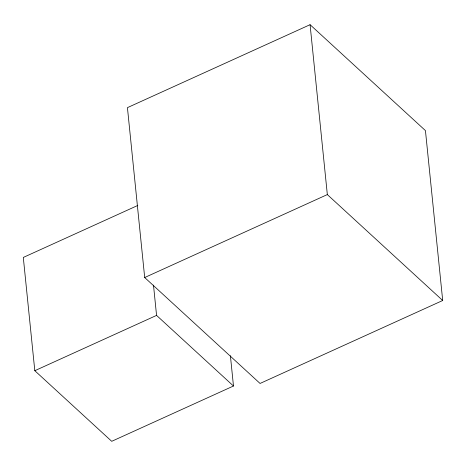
<?xml version="1.0" encoding="UTF-8"?>
<svg xmlns="http://www.w3.org/2000/svg" width="466" height="466" viewBox="0 0 466 466"><rect width="100%" height="100%" fill="white"/><g stroke="black" fill="none" stroke-linecap="round" stroke-linejoin="round"><path stroke-width="0.7" d="M310.076 24.686L127.434 107.64L144.693 277.538L260.057 383.454L442.7 300.5L425.441 130.602L310.076 24.686L327.336 194.584L442.7 300.5M137.785 205.442L23.3 257.442L34.804 370.703L111.718 441.314L233.478 386.011L230.396 355.709M144.693 277.538L327.336 194.584M34.804 370.703L156.564 315.4L233.478 386.011M153.489 285.105L156.564 315.4"/></g></svg>
